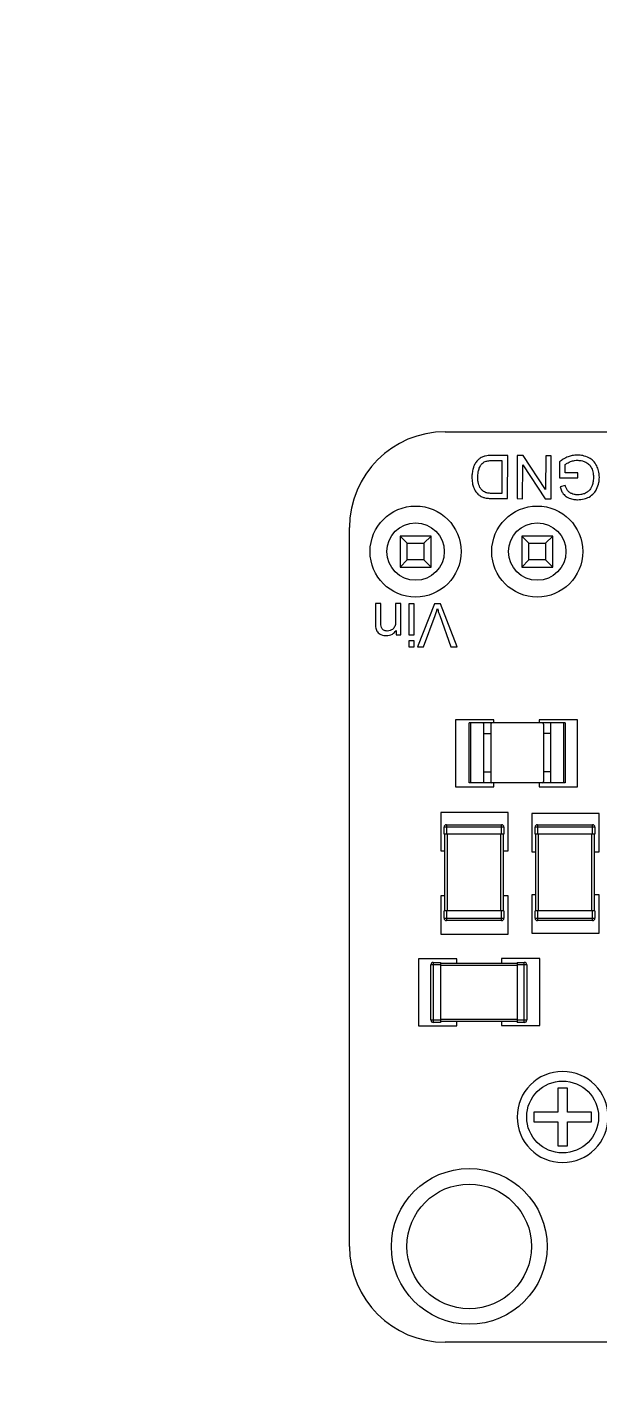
# Model space of a CAD drawing. Header units: millimetres. Extents: x -45 to 54, y -60 to 45.
# Drawn here: x 10.15 to 22.11, y -36.31 to -8.11 of the extents above; entities that cross this region are included whole.
import ezdxf

# ---------------------------------------------------------------- set-up
doc = ezdxf.new("R2010")
doc.units = ezdxf.units.MM

msp = doc.modelspace()

# ---------------------------------------------------------------- linework, layer by layer
at = {"color": 7, "linetype": 'Continuous', "lineweight": 25}
for p, q in [((18.88, -16.56), (32.88, -16.56)), ((20.183, -17.054), (19.858, -17.053)), ((19.871, -17.159), (20.063, -17.16)), ((20.063, -17.16), (20.06, -17.848)), ((20.178, -17.954), (20.183, -17.054)), ((20.383, -17.055), (20.378, -17.955)), ((20.505, -17.056), (20.383, -17.055)), ((20.974, -17.766), (20.505, -17.056)), ((20.978, -17.059), (20.974, -17.766)), ((21.092, -17.059), (20.978, -17.059)), ((21.087, -17.959), (21.092, -17.059)), ((21.266, -17.186), (21.264, -17.519)), ((20.492, -17.956), (20.496, -17.249)), ((20.496, -17.249), (20.965, -17.959)), ((21.381, -17.414), (21.382, -17.246)), ((21.646, -17.415), (21.381, -17.414)), ((21.645, -17.521), (21.646, -17.415)), ((21.264, -17.519), (21.645, -17.521)), ((21.384, -17.68), (21.277, -17.709)), ((19.868, -17.953), (20.178, -17.954)), ((20.06, -17.848), (19.87, -17.847)), ((20.378, -17.955), (20.492, -17.956)), ((20.965, -17.959), (21.087, -17.959)), ((16.88, -33.56), (16.88, -18.56)), ((17.935, -18.735), (17.935, -19.385)), ((18.085, -18.885), (17.935, -18.735)), ((18.585, -18.735), (17.935, -18.735)), ((18.085, -19.235), (18.085, -18.885)), ((18.085, -18.885), (18.435, -18.885)), ((18.435, -18.885), (18.585, -18.735)), ((18.435, -18.885), (18.435, -19.235)), ((18.585, -19.385), (18.585, -18.735)), ((20.475, -18.735), (20.475, -19.385)), ((20.625, -18.885), (20.475, -18.735)), ((21.125, -18.735), (20.475, -18.735)), ((20.625, -19.235), (20.625, -18.885)), ((20.625, -18.885), (20.975, -18.885)), ((20.975, -18.885), (21.125, -18.735)), ((20.975, -18.885), (20.975, -19.235)), ((21.125, -19.385), (21.125, -18.735)), ((18.085, -19.235), (17.935, -19.385)), ((17.935, -19.385), (18.585, -19.385)), ((18.435, -19.235), (18.085, -19.235)), ((18.435, -19.235), (18.585, -19.385)), ((20.625, -19.235), (20.475, -19.385)), ((20.475, -19.385), (21.125, -19.385)), ((20.975, -19.235), (20.625, -19.235)), ((20.975, -19.235), (21.125, -19.385)), ((17.424, -20.146), (17.423, -20.547)), ((17.534, -20.146), (17.424, -20.146)), ((17.534, -20.543), (17.534, -20.146)), ((17.843, -20.147), (17.843, -20.503)), ((17.954, -20.147), (17.843, -20.147)), ((17.953, -20.799), (17.954, -20.147)), ((18.122, -20.148), (18.121, -20.799)), ((18.232, -20.148), (18.122, -20.148)), ((18.231, -20.8), (18.232, -20.148)), ((18.655, -20.148), (18.301, -21.048)), ((18.778, -20.149), (18.655, -20.148)), ((19.125, -21.049), (18.778, -20.149)), ((18.423, -21.048), (18.667, -20.395)), ((18.763, -20.395), (18.996, -21.049)), ((17.853, -20.706), (17.853, -20.799)), ((17.853, -20.799), (17.953, -20.799)), ((18.121, -20.799), (18.231, -20.8)), ((18.121, -20.92), (18.12, -21.047)), ((18.12, -21.047), (18.231, -21.048)), ((18.231, -20.921), (18.121, -20.92)), ((18.231, -21.048), (18.231, -20.921)), ((18.301, -21.048), (18.423, -21.048)), ((18.996, -21.049), (19.125, -21.049)), ((19.093, -22.569), (19.093, -23.969)), ((19.893, -22.569), (19.093, -22.569)), ((19.38, -23.885), (19.38, -22.635)), ((21.38, -22.635), (19.38, -22.635)), ((19.405, -22.635), (19.405, -23.885)), ((19.68, -22.645), (19.68, -23.875)), ((19.83, -22.66), (19.83, -23.86)), ((19.893, -22.635), (19.893, -22.569)), ((20.837, -22.569), (20.837, -22.635)), ((21.637, -22.569), (20.837, -22.569)), ((20.93, -22.66), (20.93, -23.86)), ((21.08, -22.645), (21.08, -23.875)), ((21.355, -23.885), (21.355, -22.635)), ((21.38, -22.635), (21.38, -23.885)), ((21.637, -23.969), (21.637, -22.569)), ((19.68, -22.86), (19.83, -22.86)), ((21.08, -22.86), (20.93, -22.86)), ((19.68, -23.66), (19.83, -23.66)), ((21.08, -23.66), (20.93, -23.66)), ((21.38, -23.885), (19.38, -23.885)), ((19.893, -23.969), (19.893, -23.885)), ((20.837, -23.885), (20.837, -23.969)), ((19.093, -23.969), (19.893, -23.969)), ((20.837, -23.969), (21.637, -23.969)), ((18.79, -24.506), (18.79, -25.306)), ((20.19, -24.506), (18.79, -24.506)), ((20.19, -25.306), (20.19, -24.506)), ((20.69, -24.528), (20.69, -25.328)), ((22.09, -24.528), (20.69, -24.528)), ((22.09, -25.328), (22.09, -24.528)), ((18.905, -24.76), (18.905, -24.96)), ((18.905, -24.76), (20.055, -24.76)), ((20.055, -24.96), (20.055, -24.76)), ((20.805, -24.76), (20.805, -24.96)), ((20.805, -24.76), (21.955, -24.76)), ((21.955, -24.96), (21.955, -24.76)), ((20.105, -24.81), (18.855, -24.81)), ((18.855, -24.96), (18.855, -24.81)), ((20.105, -24.96), (18.855, -24.96)), ((18.87, -26.56), (18.87, -24.96)), ((18.92, -24.96), (18.92, -26.56)), ((20.04, -26.56), (20.04, -24.96)), ((20.09, -24.96), (20.09, -26.56)), ((20.105, -24.81), (20.105, -24.96)), ((22.005, -24.81), (20.755, -24.81)), ((20.755, -24.96), (20.755, -24.81)), ((22.005, -24.96), (20.755, -24.96)), ((20.77, -26.56), (20.77, -24.96)), ((20.82, -24.96), (20.82, -26.56)), ((21.94, -26.56), (21.94, -24.96)), ((21.99, -24.96), (21.99, -26.56)), ((22.005, -24.81), (22.005, -24.96)), ((18.79, -25.306), (18.87, -25.306)), ((20.09, -25.306), (20.19, -25.306)), ((20.69, -25.328), (20.77, -25.328)), ((21.99, -25.328), (22.09, -25.328)), ((18.79, -26.243), (18.79, -27.043)), ((18.87, -26.243), (18.79, -26.243)), ((20.19, -26.243), (20.09, -26.243)), ((20.19, -27.043), (20.19, -26.243)), ((20.69, -26.221), (20.69, -27.021)), ((20.77, -26.221), (20.69, -26.221)), ((22.09, -26.221), (21.99, -26.221)), ((22.09, -27.021), (22.09, -26.221)), ((20.105, -26.56), (18.855, -26.56)), ((18.855, -26.71), (18.855, -26.56)), ((18.855, -26.71), (20.105, -26.71)), ((18.905, -26.56), (18.905, -26.76)), ((20.055, -26.76), (18.905, -26.76)), ((20.055, -26.76), (20.055, -26.56)), ((20.105, -26.56), (20.105, -26.71)), ((22.005, -26.56), (20.755, -26.56)), ((20.755, -26.71), (20.755, -26.56)), ((20.755, -26.71), (22.005, -26.71)), ((20.805, -26.56), (20.805, -26.76)), ((21.955, -26.76), (20.805, -26.76)), ((21.955, -26.76), (21.955, -26.56)), ((22.005, -26.56), (22.005, -26.71)), ((18.79, -27.043), (20.19, -27.043)), ((20.69, -27.021), (22.09, -27.021)), ((18.319, -27.56), (18.319, -28.96)), ((19.119, -27.56), (18.319, -27.56)), ((19.119, -27.65), (19.119, -27.56)), ((20.851, -27.549), (20.051, -27.549)), ((20.051, -27.549), (20.051, -27.65)), ((20.851, -28.949), (20.851, -27.549)), ((18.78, -27.685), (18.58, -27.685)), ((18.58, -28.835), (18.58, -27.685)), ((18.63, -27.635), (18.63, -28.885)), ((18.63, -27.635), (18.78, -27.635)), ((18.78, -27.635), (18.78, -28.885)), ((18.78, -27.65), (20.38, -27.65)), ((20.38, -27.7), (18.78, -27.7)), ((20.38, -27.635), (20.53, -27.635)), ((20.38, -27.635), (20.38, -28.885)), ((20.58, -27.685), (20.38, -27.685)), ((20.53, -28.885), (20.53, -27.635)), ((20.58, -27.685), (20.58, -28.835)), ((18.319, -28.96), (19.119, -28.96)), ((18.58, -28.835), (18.78, -28.835)), ((18.78, -28.885), (18.63, -28.885)), ((18.78, -28.82), (20.38, -28.82)), ((20.38, -28.87), (18.78, -28.87)), ((19.119, -28.96), (19.119, -28.87)), ((20.051, -28.87), (20.051, -28.949)), ((20.051, -28.949), (20.851, -28.949)), ((20.38, -28.835), (20.58, -28.835)), ((20.53, -28.885), (20.38, -28.885)), ((21.43, -30.26), (21.23, -30.26)), ((21.23, -30.26), (21.23, -30.76)), ((21.43, -30.76), (21.43, -30.26)), ((20.73, -30.76), (20.73, -30.96)), ((21.23, -30.76), (20.73, -30.76)), ((20.73, -30.96), (21.23, -30.96)), ((21.23, -30.96), (21.23, -31.46)), ((21.93, -30.76), (21.43, -30.76)), ((21.43, -30.96), (21.93, -30.96)), ((21.43, -31.46), (21.43, -30.96)), ((21.93, -30.96), (21.93, -30.76)), ((21.23, -31.46), (21.43, -31.46)), ((22.38, -35.56), (18.88, -35.56))]:
    msp.add_line(p, q, dxfattribs=at)
for centre, radius in [((18.26, -19.06), 0.95), ((20.8, -19.06), 0.95), ((18.26, -19.06), 0.6), ((20.8, -19.06), 0.6), ((21.33, -30.86), 0.75), ((19.38, -33.56), 1.625), ((19.38, -33.56), 1.3)]:
    msp.add_circle(centre, radius, dxfattribs=at)
for centre, radius, start, end in [((0, 0), 45, 58.796, 306.9542), ((18.88, -18.56), 2, 90, 180), ((19.67, -22.645), 0.01, 360, 90), ((19.855, -22.66), 0.025, 90, 180), ((20.905, -22.66), 0.025, 0, 90), ((21.09, -22.645), 0.01, 90, 180), ((19.67, -23.875), 0.01, 270, 360), ((19.855, -23.86), 0.025, 180, 270), ((20.905, -23.86), 0.025, 270, 0), ((21.09, -23.875), 0.01, 180, 270), ((18.905, -24.81), 0.05, 90, 180), ((20.055, -24.81), 0.05, 0, 90), ((20.805, -24.81), 0.05, 90, 180), ((21.955, -24.81), 0.05, 0, 90), ((18.905, -26.71), 0.05, 180, 270), ((20.055, -26.71), 0.05, 270, 0), ((20.805, -26.71), 0.05, 180, 270), ((21.955, -26.71), 0.05, 270, 360), ((18.63, -27.685), 0.05, 90, 180), ((20.53, -27.685), 0.05, 0, 90), ((18.63, -28.835), 0.05, 180, 270), ((20.53, -28.835), 0.05, 270, 0), ((21.33, -30.86), 0.95, 0, 180), ((21.33, -30.86), 0.95, 180, 0), ((18.88, -33.56), 2, 180, 270)]:
    msp.add_arc(centre, radius, start, end, dxfattribs=at)
for points, knots in [([(19.523, -17.193), (19.509, -17.216), (19.483, -17.257), (19.468, -17.303), (19.461, -17.324)], [0, 0, 0, 0, 0.559395, 1, 1, 1, 1]), ([(19.606, -17.112), (19.589, -17.125), (19.558, -17.149), (19.534, -17.179), (19.523, -17.193)], [0, 0, 0, 0, 0.5593666, 1, 1, 1, 1]), ([(19.714, -17.067), (19.692, -17.073), (19.655, -17.083), (19.621, -17.103), (19.606, -17.112)], [0, 0, 0, 0, 0.559732, 1, 1, 1, 1]), ([(19.65, -17.221), (19.664, -17.21), (19.689, -17.19), (19.718, -17.179), (19.731, -17.175)], [0, 0, 0, 0, 0.558813, 1, 1, 1, 1]), ([(19.858, -17.053), (19.831, -17.053), (19.782, -17.054), (19.735, -17.063), (19.714, -17.067)], [0, 0, 0, 0, 0.559893, 1, 1, 1, 1]), ([(19.731, -17.175), (19.757, -17.169), (19.803, -17.159), (19.85, -17.159), (19.871, -17.159)], [0, 0, 0, 0, 0.559327, 1, 1, 1, 1]), ([(21.448, -17.081), (21.411, -17.097), (21.347, -17.125), (21.291, -17.167), (21.266, -17.186)], [0, 0, 0, 0, 0.559558, 1, 1, 1, 1]), ([(21.382, -17.246), (21.402, -17.232), (21.437, -17.207), (21.477, -17.191), (21.494, -17.183)], [0, 0, 0, 0, 0.559243, 1, 1, 1, 1]), ([(21.639, -17.047), (21.603, -17.049), (21.537, -17.052), (21.475, -17.072), (21.448, -17.081)], [0, 0, 0, 0, 0.5595, 1, 1, 1, 1]), ([(21.494, -17.183), (21.522, -17.174), (21.571, -17.157), (21.623, -17.155), (21.645, -17.154)], [0, 0, 0, 0, 0.559484, 1, 1, 1, 1]), ([(21.88, -17.105), (21.837, -17.086), (21.76, -17.053), (21.676, -17.049), (21.639, -17.047)], [0, 0, 0, 0, 0.558982, 1, 1, 1, 1]), ([(21.645, -17.154), (21.678, -17.157), (21.736, -17.161), (21.79, -17.184), (21.813, -17.195)], [0, 0, 0, 0, 0.55922, 1, 1, 1, 1]), ([(21.813, -17.195), (21.841, -17.212), (21.891, -17.243), (21.92, -17.293), (21.933, -17.316)], [0, 0, 0, 0, 0.558353, 1, 1, 1, 1]), ([(22.043, -17.27), (22.019, -17.232), (21.977, -17.165), (21.91, -17.123), (21.88, -17.105)], [0, 0, 0, 0, 0.558534, 1, 1, 1, 1]), ([(19.461, -17.324), (19.453, -17.357), (19.439, -17.417), (19.437, -17.478), (19.436, -17.505)], [0, 0, 0, 0, 0.559551, 1, 1, 1, 1]), ([(19.559, -17.508), (19.56, -17.475), (19.562, -17.416), (19.577, -17.359), (19.584, -17.334)], [0, 0, 0, 0, 0.559867, 1, 1, 1, 1]), ([(19.584, -17.334), (19.593, -17.311), (19.609, -17.269), (19.638, -17.236), (19.65, -17.221)], [0, 0, 0, 0, 0.559595, 1, 1, 1, 1]), ([(21.933, -17.316), (21.947, -17.352), (21.972, -17.417), (21.973, -17.487), (21.974, -17.517)], [0, 0, 0, 0, 0.558718, 1, 1, 1, 1]), ([(22.097, -17.511), (22.094, -17.464), (22.09, -17.38), (22.057, -17.304), (22.043, -17.27)], [0, 0, 0, 0, 0.559327, 1, 1, 1, 1]), ([(19.436, -17.505), (19.438, -17.546), (19.44, -17.619), (19.461, -17.689), (19.471, -17.719)], [0, 0, 0, 0, 0.55971, 1, 1, 1, 1]), ([(19.471, -17.719), (19.485, -17.752), (19.511, -17.81), (19.556, -17.854), (19.576, -17.874)], [0, 0, 0, 0, 0.559179, 1, 1, 1, 1]), ([(19.604, -17.725), (19.588, -17.686), (19.559, -17.616), (19.559, -17.541), (19.559, -17.508)], [0, 0, 0, 0, 0.557958, 1, 1, 1, 1]), ([(19.717, -17.827), (19.691, -17.813), (19.645, -17.788), (19.617, -17.744), (19.604, -17.725)], [0, 0, 0, 0, 0.557644, 1, 1, 1, 1]), ([(21.277, -17.709), (21.285, -17.738), (21.3, -17.791), (21.33, -17.836), (21.344, -17.856)], [0, 0, 0, 0, 0.55972, 1, 1, 1, 1]), ([(21.434, -17.788), (21.422, -17.769), (21.401, -17.735), (21.389, -17.697), (21.384, -17.68)], [0, 0, 0, 0, 0.559171, 1, 1, 1, 1]), ([(21.938, -17.698), (21.93, -17.716), (21.914, -17.748), (21.891, -17.775), (21.881, -17.787)], [0, 0, 0, 0, 0.5595457, 1, 1, 1, 1]), ([(21.881, -17.924), (21.918, -17.899), (21.985, -17.855), (22.023, -17.786), (22.04, -17.755)], [0, 0, 0, 0, 0.55824, 1, 1, 1, 1]), ([(21.974, -17.517), (21.972, -17.552), (21.969, -17.614), (21.948, -17.672), (21.938, -17.698)], [0, 0, 0, 0, 0.559529, 1, 1, 1, 1]), ([(22.04, -17.755), (22.058, -17.711), (22.09, -17.633), (22.095, -17.548), (22.097, -17.511)], [0, 0, 0, 0, 0.559186, 1, 1, 1, 1]), ([(19.576, -17.874), (19.599, -17.89), (19.639, -17.92), (19.687, -17.933), (19.708, -17.939)], [0, 0, 0, 0, 0.558958, 1, 1, 1, 1]), ([(19.708, -17.939), (19.738, -17.944), (19.791, -17.952), (19.844, -17.953), (19.868, -17.953)], [0, 0, 0, 0, 0.5596337, 1, 1, 1, 1]), ([(19.87, -17.847), (19.841, -17.846), (19.789, -17.846), (19.739, -17.833), (19.717, -17.827)], [0, 0, 0, 0, 0.560201, 1, 1, 1, 1]), ([(21.344, -17.856), (21.364, -17.877), (21.399, -17.915), (21.446, -17.936), (21.467, -17.945)], [0, 0, 0, 0, 0.55865, 1, 1, 1, 1]), ([(21.519, -17.851), (21.501, -17.843), (21.469, -17.827), (21.445, -17.8), (21.434, -17.788)], [0, 0, 0, 0, 0.559447, 1, 1, 1, 1]), ([(21.467, -17.945), (21.499, -17.956), (21.557, -17.975), (21.617, -17.977), (21.643, -17.978)], [0, 0, 0, 0, 0.559311, 1, 1, 1, 1]), ([(21.643, -17.876), (21.62, -17.875), (21.577, -17.872), (21.537, -17.858), (21.519, -17.851)], [0, 0, 0, 0, 0.559554, 1, 1, 1, 1]), ([(21.785, -17.852), (21.759, -17.86), (21.713, -17.875), (21.665, -17.875), (21.643, -17.876)], [0, 0, 0, 0, 0.559155, 1, 1, 1, 1]), ([(21.643, -17.978), (21.69, -17.976), (21.772, -17.972), (21.848, -17.938), (21.881, -17.924)], [0, 0, 0, 0, 0.55937, 1, 1, 1, 1]), ([(21.881, -17.787), (21.865, -17.802), (21.836, -17.829), (21.8, -17.845), (21.785, -17.852)], [0, 0, 0, 0, 0.5590281, 1, 1, 1, 1]), ([(18.667, -20.395), (18.677, -20.367), (18.695, -20.319), (18.71, -20.269), (18.716, -20.247)], [0, 0, 0, 0, 0.559976, 1, 1, 1, 1]), ([(18.716, -20.247), (18.724, -20.275), (18.738, -20.325), (18.755, -20.373), (18.763, -20.395)], [0, 0, 0, 0, 0.559973, 1, 1, 1, 1]), ([(17.423, -20.547), (17.423, -20.567), (17.423, -20.603), (17.427, -20.639), (17.429, -20.655)], [0, 0, 0, 0, 0.560082, 1, 1, 1, 1]), ([(17.546, -20.644), (17.542, -20.625), (17.533, -20.592), (17.534, -20.558), (17.534, -20.543)], [0, 0, 0, 0, 0.559038, 1, 1, 1, 1]), ([(17.843, -20.503), (17.842, -20.538), (17.842, -20.6), (17.807, -20.651), (17.791, -20.673)], [0, 0, 0, 0, 0.5609965, 1, 1, 1, 1]), ([(17.429, -20.655), (17.433, -20.671), (17.441, -20.7), (17.456, -20.725), (17.463, -20.736)], [0, 0, 0, 0, 0.559544, 1, 1, 1, 1]), ([(17.463, -20.736), (17.475, -20.749), (17.496, -20.773), (17.525, -20.786), (17.537, -20.792)], [0, 0, 0, 0, 0.5583426, 1, 1, 1, 1]), ([(17.537, -20.792), (17.557, -20.799), (17.592, -20.811), (17.629, -20.813), (17.646, -20.813)], [0, 0, 0, 0, 0.5592765, 1, 1, 1, 1]), ([(17.592, -20.698), (17.581, -20.69), (17.561, -20.675), (17.551, -20.654), (17.546, -20.644)], [0, 0, 0, 0, 0.558608, 1, 1, 1, 1]), ([(17.669, -20.718), (17.654, -20.717), (17.627, -20.715), (17.603, -20.703), (17.592, -20.698)], [0, 0, 0, 0, 0.559225, 1, 1, 1, 1]), ([(17.646, -20.813), (17.692, -20.808), (17.776, -20.798), (17.829, -20.735), (17.853, -20.706)], [0, 0, 0, 0, 0.556577, 1, 1, 1, 1]), ([(17.791, -20.673), (17.77, -20.687), (17.734, -20.713), (17.689, -20.716), (17.669, -20.718)], [0, 0, 0, 0, 0.55785, 1, 1, 1, 1])]:
    msp.add_open_spline(points, degree=3, knots=knots, dxfattribs=at)

doc.saveas('drawing.dxf')
